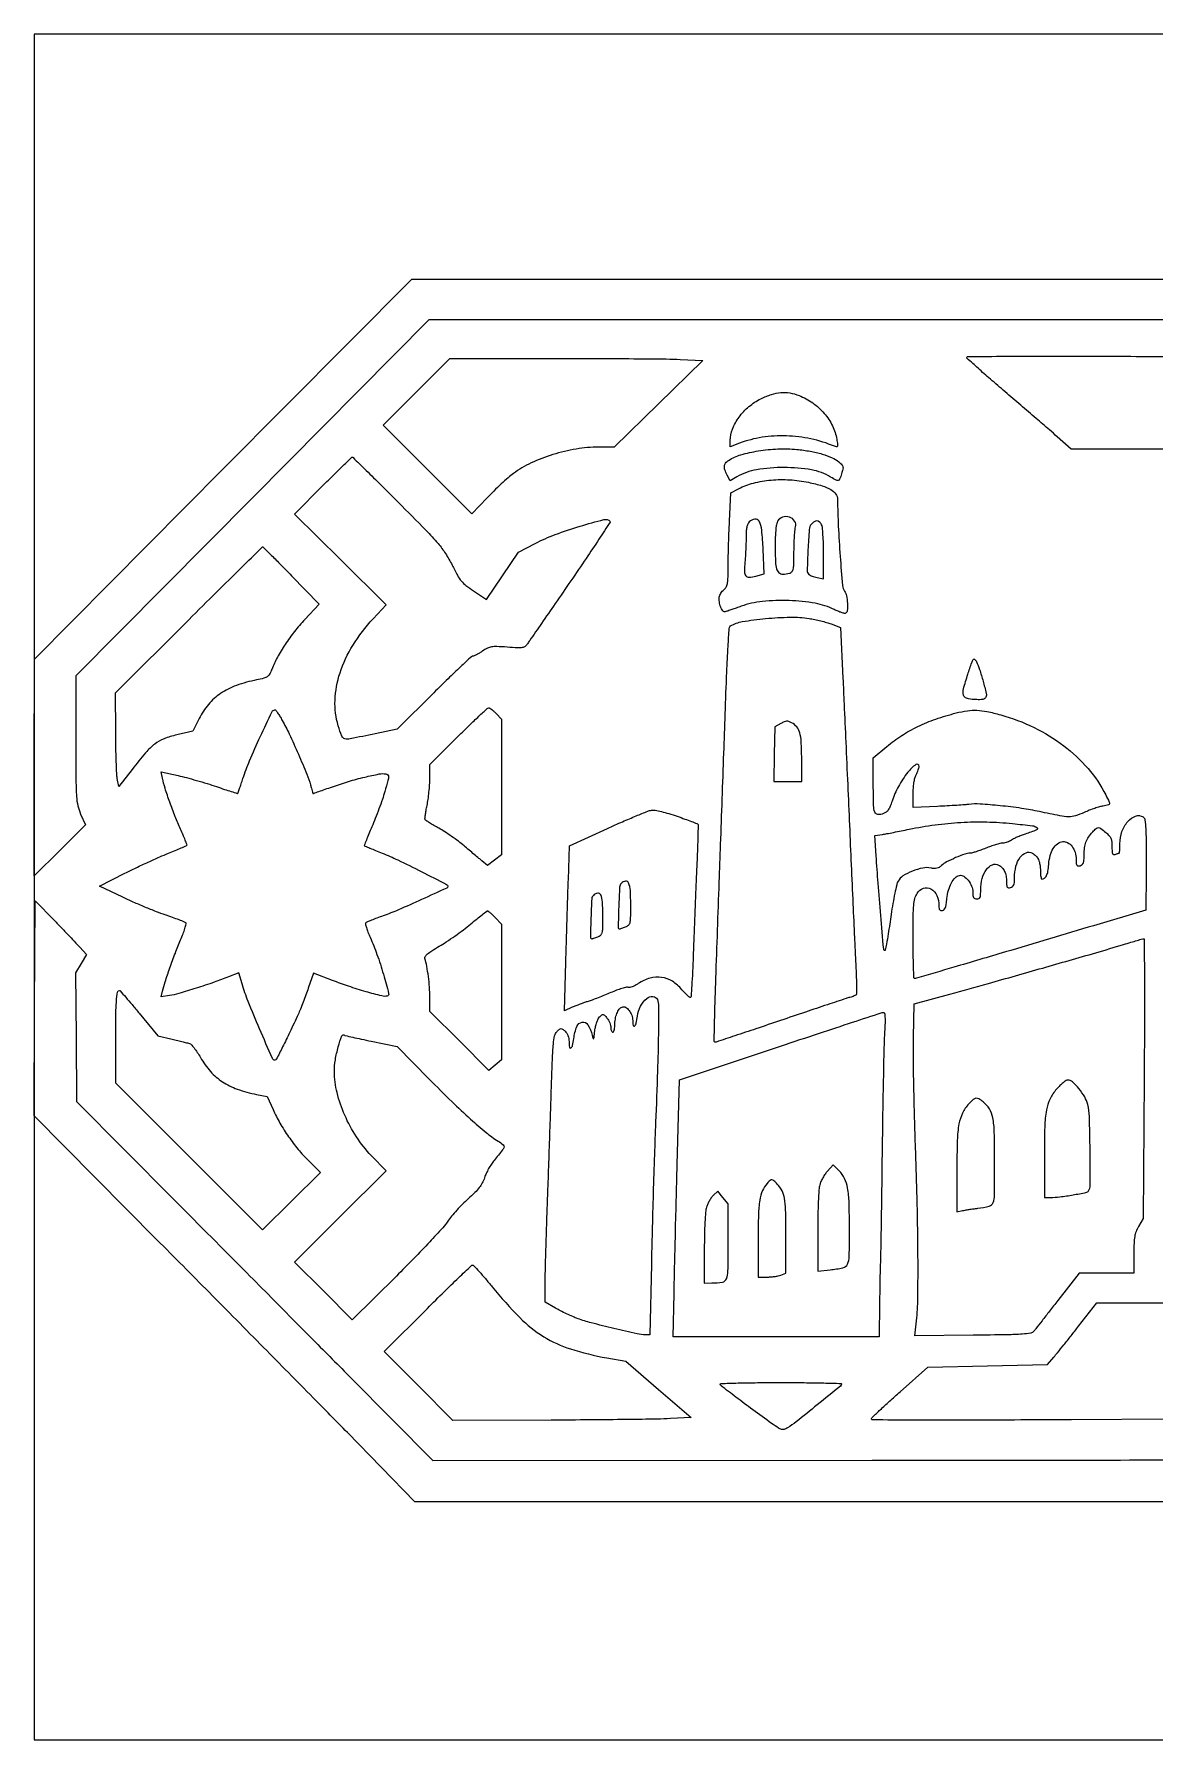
# Model space of a CAD drawing. Header units: millimetres. Extents: x 7 to 202, y 10 to 284.
# Drawn here: x 127.5 to 153.8, y 168 to 208 of the extents above; entities that cross this region are included whole.
import ezdxf

# ---------------------------------------------------------------- set-up
doc = ezdxf.new("R2010")
doc.units = ezdxf.units.MM
doc.layers.add('CUT', color=1, linetype='Continuous')
doc.layers.add('ENGRAVE', color=7, linetype='Continuous')

msp = doc.modelspace()

# ---------------------------------------------------------------- linework, layer by layer
at = {"layer": 'CUT'}
msp.add_lwpolyline([(127.5, 168), (197.5, 168), (197.5, 208), (127.5, 208)], close=True, dxfattribs=at)
at = {"layer": 'ENGRAVE', "extrusion": (0, 0, -1)}
for points in [[(-160.121, 173.58), (-148.279, 173.583), (-136.437, 173.586), (-134.852, 175.205, -0.000843), (-134.048, 176.023, -0.000292), (-132.886, 177.201, -0.00029), (-131.604, 178.497, -0.000338), (-130.383, 179.728), (-127.499, 182.632), (-127.511, 185.153), (-127.523, 187.675), (-127.968, 187.219, 0.001066), (-128.149, 187.032, 0.001111), (-128.327, 186.847, 0.001067), (-128.481, 186.686, 0.004886), (-128.569, 186.591), (-128.726, 186.419), (-128.6, 186.205), (-128.474, 185.991), (-128.483, 184.481), (-128.493, 182.972), (-130.761, 180.691, 0.000109), (-131.769, 179.677, 0.000072), (-132.926, 178.513, 0.000073), (-134.048, 177.382, 0.000142), (-134.943, 176.48), (-136.857, 174.55), (-147.167, 174.556, -0.000166), (-151.122, 174.56, -0.000277), (-154.455, 174.566, -0.000004), (-157.478, 174.573, -0.198289)], [(-157.365, 201.3), (-147.064, 201.3), (-136.763, 201.299), (-132.622, 197.127), (-128.48, 192.954), (-128.48, 191.459, -0.001129), (-128.482, 190.485, -0.014799), (-128.495, 190.124, -0.040434), (-128.526, 189.907, -0.047795), (-128.592, 189.711), (-128.703, 189.458), (-128.102, 188.858), (-127.5, 188.258), (-127.502, 190.801), (-127.505, 193.343), (-131.932, 197.8), (-136.36, 202.257), (-146.781, 202.256, 0.000202), (-150.851, 202.254, 0.000291), (-154.45, 202.249, 0.00015), (-157.503, 202.242, 0.004734)], [(-155.692, 198.267), (-153.765, 198.267), (-151.837, 198.267), (-151.509, 198.559, -0.003256), (-151.327, 198.718, -0.000726), (-151.014, 198.989, -0.000754), (-150.652, 199.3, -0.000728), (-150.284, 199.614, 0.00257), (-149.94, 199.909, 0.004137), (-149.65, 200.165, 0.000901), (-149.399, 200.392, 0.211942), (-149.387, 200.419, 0.411581), (-149.405, 200.438, 0.000209), (-150.314, 200.446, 0.002135), (-151.377, 200.45, 0.001037), (-152.735, 200.447, 0.00055), (-154.726, 200.436, 0.00507)], [(-156.55, 175.54), (-151.842, 175.509, 0.000503), (-149.471, 175.496, 0.002456), (-148.129, 175.497, 0.000562), (-147.175, 175.503, 0.509542), (-147.152, 175.534, 0.121812), (-147.175, 175.57, 0.001831), (-147.356, 175.742, 0.004829), (-147.57, 175.94, 0.003158), (-147.82, 176.165), (-148.47, 176.74), (-149.873, 176.772), (-151.277, 176.804), (-151.429, 176.977, -0.009621), (-151.514, 177.077, -0.001866), (-151.662, 177.26, -0.001983), (-151.834, 177.476, -0.001832), (-152.008, 177.698), (-152.435, 178.247), (-154.035, 178.247)]]:
    msp.add_lwpolyline(points, format="xyb", dxfattribs=at)
for points in [[(-142.663, 200.371), (-143.196, 200.343), (-142.153, 199.328), (-141.109, 198.313), (-140.748, 198.313, -0.041079), (-140.221, 198.27, -0.033742), (-139.673, 198.141, -0.034436), (-139.161, 197.943, -0.050538), (-138.747, 197.696, -0.019135), (-138.623, 197.597, -0.00738), (-138.46, 197.451, -0.007294), (-138.287, 197.286, -0.008934), (-138.13, 197.128), (-137.77, 196.75), (-136.73, 197.788), (-135.69, 198.827), (-136.472, 199.608), (-137.254, 200.39), (-139.692, 200.394, 0.001074), (-140.664, 200.394, 0.001329), (-141.57, 200.389, 0.001089), (-142.331, 200.382, 0.009894)], [(-145.45, 199.525, 0.060366), (-145.771, 199.351, 0.06072), (-146.041, 199.106, 0.062978), (-146.235, 198.812, 0.075339), (-146.336, 198.497, 0.007502), (-146.353, 198.376, 0.117718), (-146.349, 198.334, 0.359179), (-146.328, 198.322, 0.06244), (-146.279, 198.335, -0.046623), (-145.73, 198.508, -0.044976), (-145.152, 198.579, -0.045806), (-144.582, 198.545, -0.052851), (-144.055, 198.406), (-143.833, 198.322), (-143.834, 198.469, 0.094917), (-143.888, 198.74, 0.061865), (-144.043, 199.018, 0.058393), (-144.275, 199.266, 0.062459), (-144.552, 199.448, 0.033686), (-144.803, 199.551, 0.058821), (-145.022, 199.596, 0.06465), (-145.231, 199.587, 0.050918)], [(-136.048, 197.018, 0.002058), (-136.694, 196.365, 0.016568), (-136.979, 196.053, 0.033677), (-137.154, 195.819, 0.028265), (-137.308, 195.549, -0.011119), (-137.434, 195.309, -0.047141), (-137.526, 195.175, -0.054891), (-137.634, 195.07, -0.018681), (-137.812, 194.943), (-138.115, 194.743), (-138.489, 195.298), (-138.863, 195.852), (-139.26, 196.057, 0.029488), (-139.73, 196.265, 0.017661), (-140.31, 196.46, 0.009421), (-140.872, 196.615, 0.264881), (-141.013, 196.576, 0.355123), (-141.015, 196.553, 0.000488), (-140.754, 196.155, 0.003452), (-140.455, 195.707, 0.002083), (-140.095, 195.18, -0.000015), (-139.728, 194.647, -0.000023), (-139.406, 194.181, -0.00001), (-139.131, 193.782, -0.000479), (-139.077, 193.703, 0.077647), (-139.02, 193.643, 0.124475), (-138.956, 193.615, 0.053478), (-138.852, 193.609, 0.005328), (-138.601, 193.624, -0.007421), (-138.355, 193.638, -0.049436), (-138.233, 193.631, -0.077443), (-138.138, 193.601, -0.032726), (-138.023, 193.533, 0.012458), (-137.952, 193.487, 0.015639), (-137.884, 193.448, 0.013833), (-137.825, 193.42, 0.107543), (-137.796, 193.413, -0.189314), (-137.761, 193.4, -0.001116), (-137.506, 193.161, -0.004434), (-137.215, 192.885, -0.002782), (-136.88, 192.556), (-136.017, 191.698), (-135.503, 191.592, 0.002302), (-134.918, 191.474, 0.102637), (-134.795, 191.475, 0.249981), (-134.722, 191.537, 0.020493), (-134.637, 191.781, 0.084976), (-134.561, 192.379, 0.067889), (-134.678, 193.019, 0.060924), (-134.98, 193.667, 0.047079), (-135.454, 194.287), (-135.763, 194.62), (-134.686, 195.682), (-133.609, 196.745), (-134.276, 197.412, 0.001708), (-134.533, 197.668, 0.002771), (-134.754, 197.884, 0.000437), (-134.95, 198.073, 0.194038), (-134.966, 198.08, 0.196319), (-134.983, 198.073, 0.000177), (-135.294, 197.768, 0.001765), (-135.641, 197.425, 0.001077)], [(-145.401, 198.26, 0.022137), (-145.711, 198.219, 0.0273), (-145.994, 198.152, 0.030143), (-146.228, 198.067, 0.075831), (-146.381, 197.971, 0.025854), (-146.453, 197.903, 0.130239), (-146.48, 197.854, 0.119661), (-146.48, 197.797, 0.020352), (-146.449, 197.692, 0.015097), (-146.403, 197.563, 0.226278), (-146.369, 197.532, 0.204375), (-146.321, 197.537, 0.012175), (-146.192, 197.612, -0.096609), (-145.742, 197.782, -0.041604), (-145.099, 197.837, -0.041613), (-144.453, 197.784, -0.092438), (-143.991, 197.616), (-143.834, 197.523), (-143.764, 197.659, 0.033709), (-143.709, 197.784, 0.111118), (-143.699, 197.873, 0.148463), (-143.728, 197.942, 0.078753), (-143.798, 198.005, 0.070884), (-144.086, 198.135, 0.031352), (-144.494, 198.226, 0.029832), (-144.952, 198.272, 0.032101)], [(-145.673, 197.49, 0.019738), (-145.993, 197.408, 0.060921), (-146.197, 197.319, 0.102001), (-146.312, 197.214, 0.157567), (-146.354, 197.087, -0.010405), (-146.371, 196.463, -0.007102), (-146.414, 195.754, -0.002749), (-146.47, 195.068, -0.131862), (-146.517, 194.939, 0.10555), (-146.563, 194.829, 0.034494), (-146.585, 194.654, 0.030187), (-146.583, 194.484, 0.241793), (-146.544, 194.419, 0.200257), (-146.516, 194.415, 0.019286), (-146.448, 194.434, 0.022155), (-146.365, 194.465, 0.015683), (-146.276, 194.506, -0.074436), (-145.831, 194.652, -0.033485), (-145.218, 194.715, -0.033442), (-144.59, 194.694, -0.061094), (-144.09, 194.582, 0.000732), (-143.977, 194.541, 0.00085), (-143.87, 194.504, 0.000755), (-143.779, 194.472, 0.005079), (-143.733, 194.457, 0.140358), (-143.695, 194.455, 0.144723), (-143.662, 194.475, 0.083872), (-143.632, 194.52, 0.024602), (-143.602, 194.597, 0.053555), (-143.576, 194.718, 0.094563), (-143.585, 194.82, 0.095749), (-143.63, 194.91, 0.056026), (-143.714, 194.998, -0.134717), (-143.75, 195.049, -0.048526), (-143.771, 195.135, -0.02932), (-143.783, 195.269, -0.007708), (-143.787, 195.484, 0.004947), (-143.789, 195.694, 0.001973), (-143.796, 195.981, 0.001952), (-143.806, 196.291, 0.002457), (-143.818, 196.578), (-143.848, 197.246), (-144.032, 197.34, 0.055941), (-144.381, 197.471, 0.039239), (-144.794, 197.542, 0.037455), (-145.237, 197.549, 0.038211)], [(-144.28, 196.56, -0.100852), (-144.247, 196.51, -0.046499), (-144.224, 196.434, -0.03432), (-144.211, 196.331, -0.015067), (-144.207, 196.194, 0.007012), (-144.205, 196.061, 0.004307), (-144.199, 195.906, 0.004317), (-144.191, 195.752, 0.007689), (-144.181, 195.625, -0.018441), (-144.168, 195.393, -0.167218), (-144.199, 195.297, -0.254968), (-144.274, 195.263, -0.044425), (-144.433, 195.289), (-144.633, 195.34), (-144.607, 195.923, -0.014225), (-144.574, 196.365, -0.093135), (-144.511, 196.578, -0.324484), (-144.412, 196.628, -0.158052)], [(-144.948, 196.577, -0.093085), (-144.914, 196.468, -0.016692), (-144.895, 196.255, -0.0153), (-144.889, 195.975, -0.007863), (-144.897, 195.623, -0.049636), (-144.92, 195.461, -0.163436), (-144.977, 195.37, -0.176953), (-145.073, 195.337, -0.060157), (-145.223, 195.357, -0.136042), (-145.281, 195.391, -0.141167), (-145.312, 195.449, -0.046822), (-145.326, 195.563, -0.004055), (-145.331, 195.857, 0.006178), (-145.336, 196.047, 0.007364), (-145.344, 196.225, 0.006465), (-145.356, 196.375, 0.046745), (-145.369, 196.447, -0.223065), (-145.347, 196.582, -0.168898), (-145.224, 196.673, -0.153978), (-145.062, 196.672, -0.194555)], [(-145.741, 196.51, -0.155169), (-145.689, 196.383, -0.007057), (-145.66, 195.909, -0.005803), (-145.642, 195.427, -0.214222), (-145.683, 195.327, -0.083226), (-145.708, 195.311, -0.018069), (-145.756, 195.291, -0.018364), (-145.814, 195.273, -0.016667), (-145.875, 195.258), (-146.027, 195.226), (-146.027, 195.816, -0.007574), (-146.023, 196.049, -0.010148), (-146.012, 196.259, -0.007595), (-145.997, 196.434, -0.097844), (-145.978, 196.496, -0.090706), (-145.929, 196.559, -0.167014), (-145.869, 196.583, -0.156966), (-145.805, 196.566, -0.077884)], [(-133.538, 195.3), (-134.186, 194.631), (-133.851, 194.272, -0.021042), (-133.61, 193.991, -0.020415), (-133.392, 193.689, -0.021296), (-133.209, 193.386, -0.031304), (-133.077, 193.104, 0.029178), (-133.023, 192.988, 0.118498), (-132.972, 192.93, 0.09042), (-132.893, 192.895, 0.013074), (-132.72, 192.856, -0.037702), (-132.246, 192.725, -0.062038), (-131.876, 192.537, -0.069081), (-131.591, 192.282, -0.06123), (-131.372, 191.948), (-131.227, 191.654), (-130.846, 191.567, -0.0367), (-130.548, 191.475, -0.071414), (-130.332, 191.353, -0.051323), (-130.117, 191.15, -0.011569), (-129.798, 190.759), (-129.485, 190.358), (-129.452, 190.544, 0.032472), (-129.439, 190.662, 0.003302), (-129.428, 190.943, 0.004119), (-129.419, 191.278, 0.003273), (-129.416, 191.64), (-129.413, 192.55), (-131.129, 194.265, 0.000787), (-131.788, 194.922, 0.001303), (-132.347, 195.475, 0.00008), (-132.851, 195.97, 0.260633), (-132.867, 195.974, 0.136691), (-132.883, 195.965, 0.000318), (-133.074, 195.774, 0.002044), (-133.288, 195.556, 0.001266)], [(-145.689, 194.296, 0.01325), (-145.817, 194.273, 0.009202), (-145.96, 194.24, 0.009288), (-146.097, 194.204, 0.018856), (-146.202, 194.169), (-146.423, 194.087), (-146.479, 192.899, 0.000346), (-146.507, 192.29, 0.000114), (-146.547, 191.394, 0.000113), (-146.591, 190.4, 0.000128), (-146.633, 189.447, -0.000178), (-146.674, 188.519, -0.000185), (-146.715, 187.602, -0.000178), (-146.751, 186.809, -0.000805), (-146.773, 186.346, 0.002417), (-146.788, 186.023, 0.003811), (-146.796, 185.745, 0.001022), (-146.802, 185.504, 0.144413), (-146.794, 185.476, 0.131265), (-146.779, 185.462, 0.022185), (-146.742, 185.444, 0.02293), (-146.696, 185.427, 0.018614), (-146.645, 185.412, -0.019778), (-146.552, 185.385, -0.00045), (-146.114, 185.24, -0.001008), (-145.601, 185.068, -0.000682), (-145.017, 184.87, 0.000659), (-144.439, 184.675, 0.001065), (-143.947, 184.51, 0.000142), (-143.509, 184.364, 0.080288), (-143.482, 184.36, 0.420557), (-143.458, 184.385, 0.000994), (-143.471, 184.948, 0.002329), (-143.499, 185.858, 0.000214), (-143.578, 188.117, -0.000102), (-143.61, 188.995, -0.000057), (-143.647, 190.063, -0.000057), (-143.685, 191.142, -0.000094), (-143.717, 192.057, 0.001362), (-143.754, 193.044, 0.005528), (-143.784, 193.644, 0.002777), (-143.813, 194.068, 0.239348), (-143.845, 194.121, 0.098996), (-144.117, 194.223, 0.017083), (-144.666, 194.295, 0.019646), (-145.244, 194.327, 0.042343)], [(-149.611, 193.285, 0.037633), (-149.686, 193.102, 0.01255), (-149.769, 192.824, 0.007222), (-149.842, 192.541, 0.151718), (-149.836, 192.455, 0.149777), (-149.809, 192.421, 0.099207), (-149.762, 192.4, 0.054207), (-149.686, 192.392, 0.013754), (-149.562, 192.396, 0.057567), (-149.38, 192.428, 0.264201), (-149.308, 192.502, 0.129683), (-149.309, 192.645, 0.011837), (-149.411, 192.988, 0.002852), (-149.502, 193.263, 0.067075), (-149.538, 193.336, 0.462142), (-149.57, 193.339, 0.088271)], [(-133.322, 191.908, 0.019016), (-133.486, 191.591, 0.006329), (-133.701, 191.115, 0.005498), (-133.901, 190.643, 0.033455), (-133.985, 190.392, -0.004363), (-134.006, 190.316, -0.007135), (-134.025, 190.252, -0.002098), (-134.042, 190.197, -0.326335), (-134.047, 190.193, -0.083568), (-134.054, 190.195, -0.000136), (-134.184, 190.24, -0.001062), (-134.329, 190.291, -0.000656), (-134.5, 190.351, 0.013396), (-134.875, 190.474, 0.013213), (-135.258, 190.577, 0.010863), (-135.595, 190.65, 0.089633), (-135.751, 190.652, 0.144895), (-135.799, 190.629, 0.224525), (-135.817, 190.587, 0.053952), (-135.803, 190.5, 0.003131), (-135.729, 190.24, 0.011465), (-135.672, 190.057, 0.006058), (-135.592, 189.833, 0.006024), (-135.506, 189.605, 0.009261), (-135.425, 189.41, -0.004077), (-135.353, 189.243, -0.006721), (-135.296, 189.1, -0.001828), (-135.248, 188.977, -0.355094), (-135.252, 188.965, -0.044897), (-135.267, 188.958, -0.000377), (-135.381, 188.911, -0.001337), (-135.513, 188.857, -0.000861), (-135.667, 188.796, 0.017415), (-136.035, 188.635, 0.005221), (-136.585, 188.363, 0.00095), (-137.179, 188.061, 0.281625), (-137.207, 188.016, 0.292602), (-137.181, 187.975, 0.000904), (-136.592, 187.705, 0.005129), (-136.05, 187.464, 0.017399), (-135.69, 187.323, -0.003996), (-135.544, 187.27, -0.005674), (-135.416, 187.221, -0.003329), (-135.308, 187.178, -0.079354), (-135.281, 187.161, -0.282902), (-135.273, 187.136, -0.01452), (-135.296, 187.049, -0.019545), (-135.334, 186.942, -0.012564), (-135.385, 186.822, 0.021464), (-135.546, 186.42, 0.014898), (-135.696, 185.953, 0.006326), (-135.819, 185.504, 0.422715), (-135.782, 185.442, 0.120415), (-135.661, 185.444, 0.006444), (-135.288, 185.545, 0.01075), (-134.881, 185.672, 0.012476), (-134.5, 185.809), (-134.057, 185.982), (-133.934, 185.626, 0.005916), (-133.879, 185.471, 0.004262), (-133.814, 185.299, 0.004305), (-133.749, 185.137, 0.009298), (-133.695, 185.013, 0.003992), (-133.501, 184.594, 0.006906), (-133.332, 184.249, 0.002167), (-133.183, 183.96, 0.280078), (-133.15, 183.94, 0.298088), (-133.092, 183.978, 0.001411), (-132.79, 184.674, 0.006311), (-132.522, 185.318, 0.024552), (-132.382, 185.726), (-132.305, 185.991), (-132.061, 185.893, 0.012442), (-131.725, 185.767, 0.006481), (-131.301, 185.625, 0.005557), (-130.896, 185.501, 0.031902), (-130.677, 185.452), (-130.482, 185.421), (-130.513, 185.555, 0.021442), (-130.574, 185.775, 0.006503), (-130.685, 186.102, 0.006699), (-130.814, 186.452, 0.009479), (-130.938, 186.759, -0.010776), (-130.996, 186.903, -0.016842), (-131.039, 187.03, -0.011153), (-131.068, 187.134, -0.281844), (-131.06, 187.161, -0.086865), (-131.031, 187.179, -0.002843), (-130.903, 187.228, -0.005364), (-130.751, 187.284, -0.003696), (-130.578, 187.344, 0.011561), (-130.368, 187.421, 0.00551), (-130.101, 187.529, 0.005458), (-129.825, 187.647, 0.007727), (-129.583, 187.759), (-129.034, 188.023), (-129.632, 188.324, 0.005086), (-129.892, 188.451, 0.003906), (-130.178, 188.585, 0.00395), (-130.448, 188.706, 0.009365), (-130.651, 188.79, -0.003464), (-130.813, 188.856, -0.005387), (-130.952, 188.915, -0.001843), (-131.07, 188.967, -0.158593), (-131.085, 188.98, -0.225694), (-131.086, 188.998, -0.003306), (-131.046, 189.1, -0.00829), (-130.996, 189.219, -0.005286), (-130.935, 189.356, 0.01375), (-130.809, 189.649, 0.009342), (-130.682, 189.989, 0.009284), (-130.573, 190.314, 0.024537), (-130.512, 190.551), (-130.481, 190.699), (-130.883, 190.611, 0.010993), (-131.072, 190.565, 0.005362), (-131.311, 190.499, 0.005316), (-131.559, 190.425, 0.007662), (-131.776, 190.354, -0.003584), (-131.965, 190.29, -0.00584), (-132.126, 190.239, -0.001465), (-132.267, 190.196, -0.297167), (-132.28, 190.2, -0.090829), (-132.288, 190.214, -0.001179), (-132.321, 190.308, -0.003368), (-132.359, 190.417, -0.002198), (-132.4, 190.543, 0.02174), (-132.557, 190.961, 0.008418), (-132.808, 191.525, 0.002264), (-133.084, 192.112, 0.289215), (-133.15, 192.153, 0.23346), (-133.169, 192.144, 0.009835), (-133.215, 192.081, 0.015186), (-133.267, 192.002, 0.010026)], [(-138.341, 192.069), (-138.467, 191.938), (-138.467, 190.345), (-138.467, 188.751), (-138.305, 188.628), (-138.143, 188.504), (-138.008, 188.614, 0.002568), (-137.938, 188.672, 0.000736), (-137.829, 188.762, 0.000741), (-137.707, 188.865, 0.000788), (-137.588, 188.966, -0.014292), (-137.456, 189.071, -0.008918), (-137.297, 189.186, -0.008947), (-137.135, 189.295, -0.016037), (-136.998, 189.378, 0.004845), (-136.88, 189.445, 0.007075), (-136.778, 189.507, 0.00381), (-136.693, 189.561, 0.115095), (-136.675, 189.579, 0.163439), (-136.67, 189.602, 0.006527), (-136.681, 189.69, 0.010899), (-136.698, 189.795, 0.007435), (-136.721, 189.913, -0.01679), (-136.745, 190.053, -0.009519), (-136.766, 190.224, -0.009495), (-136.781, 190.397, -0.015421), (-136.786, 190.544), (-136.787, 190.871), (-137.452, 191.536, 0.003443), (-137.711, 191.79, 0.005431), (-137.937, 192.005, 0.00166), (-138.134, 192.187, 0.187752), (-138.167, 192.2, 0.140176), (-138.193, 192.192, 0.021679), (-138.238, 192.162, 0.022743), (-138.29, 192.119, 0.018022)], [(-150.182, 192.037, 0.046175), (-150.964, 191.742, 0.049632), (-151.66, 191.314, 0.051793), (-152.231, 190.777, 0.060345), (-152.647, 190.159, 0.005206), (-152.73, 189.993, 0.173479), (-152.735, 189.949, 0.286512), (-152.708, 189.923, 0.014406), (-152.584, 189.899, -0.031705), (-152.503, 189.881, -0.010784), (-152.388, 189.844, -0.010673), (-152.262, 189.798, -0.01209), (-152.143, 189.748, 0.030396), (-151.935, 189.669, 0.079987), (-151.777, 189.647, 0.044025), (-151.573, 189.669, 0.004454), (-151.094, 189.768, -0.017192), (-150.672, 189.844, -0.010497), (-150.169, 189.906, -0.009347), (-149.699, 189.945, -0.047031), (-149.435, 189.938, 0.012818), (-149.339, 189.928, 0.002097), (-149.151, 189.915, 0.002308), (-148.929, 189.902, 0.002033), (-148.698, 189.891), (-148.127, 189.864), (-148.127, 190.18, 0.017407), (-148.132, 190.318, 0.020952), (-148.146, 190.446, 0.022806), (-148.168, 190.555, 0.058866), (-148.197, 190.63, -0.017749), (-148.224, 190.686, -0.017936), (-148.246, 190.744, -0.018053), (-148.262, 190.795, -0.066548), (-148.267, 190.829, -0.60962), (-148.189, 190.869, -0.072781), (-148.005, 190.693, -0.038161), (-147.781, 190.355, -0.049435), (-147.633, 190.015, 0.019935), (-147.589, 189.894, 0.050749), (-147.545, 189.811, 0.070058), (-147.495, 189.756, 0.083738), (-147.435, 189.721, 0.102633), (-147.301, 189.7, 0.301609), (-147.229, 189.752, 0.082945), (-147.199, 189.912, 0.005567), (-147.193, 190.378), (-147.193, 191.031), (-147.508, 191.293, 0.030236), (-147.859, 191.55, 0.030399), (-148.237, 191.762, 0.02873), (-148.658, 191.937, 0.021837), (-149.137, 192.081, 0.02632), (-149.4, 192.133, 0.046211), (-149.621, 192.144, 0.040682), (-149.86, 192.115, 0.015947)], [(-144.87, 191.112), (-144.857, 190.473), (-145.185, 190.473), (-145.513, 190.473), (-145.512, 191.022, -0.011803), (-145.501, 191.404, -0.056854), (-145.466, 191.618, -0.102585), (-145.395, 191.754, -0.097506), (-145.275, 191.853, -0.04247), (-145.21, 191.882, -0.102398), (-145.158, 191.888, -0.08639), (-145.103, 191.874, -0.024452), (-145.023, 191.833), (-144.883, 191.752)], [(-142.591, 189.658, 0.002459), (-142.77, 189.594, 0.003781), (-142.923, 189.537, 0.001303), (-143.055, 189.487, 0.104963), (-143.074, 189.475, 0.205049), (-143.082, 189.455, 0.000508), (-143.074, 189.14, 0.003055), (-143.063, 188.784, 0.001883), (-143.045, 188.365, -0.000789), (-143.024, 187.881, -0.000523), (-143.001, 187.325, -0.000526), (-142.98, 186.785, -0.001022), (-142.965, 186.354, 0.003171), (-142.95, 185.998, 0.005109), (-142.933, 185.696, 0.001255), (-142.915, 185.433, 0.240787), (-142.901, 185.411, 0.315616), (-142.881, 185.412, 0.01669), (-142.83, 185.456, 0.021283), (-142.768, 185.516, 0.013342), (-142.702, 185.592, -0.078042), (-142.477, 185.789, -0.106557), (-142.224, 185.881, -0.105267), (-141.954, 185.862, -0.074673), (-141.677, 185.735, 0.024575), (-141.606, 185.693, 0.030328), (-141.536, 185.662, 0.031394), (-141.476, 185.643, 0.151287), (-141.441, 185.646, -0.152908), (-141.4, 185.648, -0.012723), (-141.295, 185.62, -0.016047), (-141.169, 185.578, -0.011683), (-141.033, 185.523, 0.004463), (-140.887, 185.463, 0.003932), (-140.734, 185.402, 0.003952), (-140.595, 185.35, 0.011907), (-140.499, 185.317, -0.008155), (-140.414, 185.289, -0.004813), (-140.312, 185.252, -0.004814), (-140.212, 185.213, -0.00822), (-140.129, 185.179), (-139.948, 185.1), (-139.978, 186.235, 0.000547), (-139.991, 186.728, 0.000409), (-140.007, 187.271, 0.000413), (-140.023, 187.783, 0.000944), (-140.036, 188.169), (-140.064, 188.969), (-140.957, 189.375, 0.003825), (-141.309, 189.532, 0.005242), (-141.629, 189.667, 0.003468), (-141.898, 189.776, 0.060215), (-141.99, 189.8, 0.076213), (-142.074, 189.799, 0.016117), (-142.219, 189.769, 0.015495), (-142.395, 189.722, 0.010596)], [(-153.523, 189.644, 0.222125), (-153.566, 189.576, 0.0184), (-153.585, 189.361, 0.012665), (-153.595, 189.003, 0.002013), (-153.593, 188.3), (-153.587, 187.458), (-152.362, 187.093, 0.000124), (-150.292, 186.476, 0.000563), (-149.085, 186.119, 0.000094), (-148.208, 185.86, 0.071308), (-148.162, 185.853, 0.402068), (-148.147, 185.867, 0.001411), (-148.137, 186.124, 0.005931), (-148.129, 186.422, 0.003559), (-148.127, 186.775, 0.002426), (-148.13, 187.321, 0.019055), (-148.142, 187.574, 0.042539), (-148.168, 187.728, 0.072972), (-148.219, 187.848, 0.169625), (-148.369, 187.971, 0.220748), (-148.542, 187.956, 0.162783), (-148.683, 187.799, 0.102212), (-148.733, 187.556, -0.034158), (-148.737, 187.497, -0.129717), (-148.751, 187.464, -0.189685), (-148.776, 187.448, -0.089372), (-148.815, 187.449, -0.157554), (-148.856, 187.471, -0.09991), (-148.884, 187.517, -0.05394), (-148.905, 187.597, -0.013669), (-148.92, 187.729, 0.045414), (-148.956, 187.924, 0.057023), (-149.024, 188.094, 0.06762), (-149.115, 188.217, 0.153199), (-149.216, 188.272, 0.19556), (-149.315, 188.252, 0.078719), (-149.42, 188.158, 0.071625), (-149.499, 188.023, 0.098393), (-149.527, 187.885, -0.021949), (-149.53, 187.799, -0.10686), (-149.545, 187.752, -0.177994), (-149.573, 187.728, -0.088378), (-149.62, 187.72, -0.104129), (-149.668, 187.73, -0.188578), (-149.697, 187.758, -0.089369), (-149.71, 187.816, -0.013423), (-149.713, 187.935, 0.063713), (-149.747, 188.199, 0.093169), (-149.847, 188.411, 0.137437), (-149.986, 188.521, 0.226182), (-150.132, 188.514, 0.079565), (-150.214, 188.452, 0.078403), (-150.273, 188.366, 0.068705), (-150.308, 188.257, 0.043639), (-150.32, 188.124, -0.01717), (-150.323, 188.035, -0.132581), (-150.337, 187.995, -0.243953), (-150.364, 187.981, -0.06849), (-150.413, 187.986, -0.099925), (-150.46, 188.009, -0.133751), (-150.488, 188.047, -0.078413), (-150.503, 188.109, -0.017948), (-150.507, 188.217, 0.061454), (-150.54, 188.486, 0.095922), (-150.638, 188.696, 0.144067), (-150.777, 188.803, 0.218857), (-150.926, 188.794, 0.081799), (-151.01, 188.729, 0.082777), (-151.068, 188.641, 0.068789), (-151.102, 188.525, 0.03698), (-151.113, 188.376, -0.01736), (-151.116, 188.304, -0.028422), (-151.124, 188.243, -0.027991), (-151.135, 188.197, -0.335886), (-151.148, 188.187, -0.156773), (-151.212, 188.209, -0.121947), (-151.258, 188.266, -0.069657), (-151.29, 188.367, -0.020973), (-151.309, 188.527, 0.043868), (-151.345, 188.739, 0.073119), (-151.416, 188.905, 0.093483), (-151.516, 189.015, 0.133256), (-151.638, 189.064, 0.157933), (-151.753, 189.042, 0.103129), (-151.856, 188.952, 0.087378), (-151.928, 188.813, 0.076241), (-151.953, 188.651, -0.01474), (-151.956, 188.553, -0.123854), (-151.97, 188.51, -0.250397), (-151.997, 188.494, -0.073458), (-152.047, 188.5, -0.105895), (-152.094, 188.524, -0.136489), (-152.122, 188.563, -0.073265), (-152.136, 188.631, -0.014468), (-152.14, 188.755, 0.030983), (-152.15, 188.922, 0.058052), (-152.182, 189.054, 0.060112), (-152.243, 189.171, 0.035705), (-152.341, 189.295, 0.030513), (-152.421, 189.374, 0.192614), (-152.475, 189.392, 0.14736), (-152.534, 189.371, 0.015791), (-152.65, 189.279, 0.033381), (-152.725, 189.206, 0.082502), (-152.767, 189.142, 0.076502), (-152.787, 189.064, 0.025791), (-152.793, 188.948, -0.011758), (-152.796, 188.835, -0.084524), (-152.808, 188.783, -0.241843), (-152.831, 188.763, -0.15209), (-152.867, 188.765, 0.008099), (-152.897, 188.776, 0.009838), (-152.925, 188.785, 0.008575), (-152.949, 188.792, 0.065182), (-152.96, 188.793, -0.38011), (-152.968, 188.8, -0.007306), (-152.974, 188.858, -0.013696), (-152.979, 188.93, -0.008258), (-152.98, 189.015, 0.084144), (-153.028, 189.298, 0.094152), (-153.167, 189.538, 0.127362), (-153.349, 189.664, 0.235024)], [(-150.46, 189.488, 0.004507), (-150.929, 189.436, 0.144056), (-151.034, 189.391, 0.569598), (-151.025, 189.337, 0.016614), (-150.759, 189.241, -0.012944), (-150.661, 189.206, -0.012637), (-150.564, 189.167, -0.012627), (-150.482, 189.128, -0.045425), (-150.432, 189.097, 0.049923), (-150.39, 189.071, 0.030315), (-150.335, 189.049, 0.030175), (-150.278, 189.033, 0.046106), (-150.227, 189.027, -0.053996), (-150.164, 189.019, -0.012751), (-150.062, 188.991, -0.012981), (-149.946, 188.953, -0.012461), (-149.83, 188.909, 0.00913), (-149.717, 188.865, 0.010895), (-149.609, 188.828, 0.009744), (-149.517, 188.8, 0.067346), (-149.47, 188.794, -0.083599), (-149.342, 188.772, -0.016881), (-149.125, 188.688, -0.017661), (-148.913, 188.588, -0.069147), (-148.795, 188.505, 0.044788), (-148.739, 188.461, 0.081863), (-148.685, 188.438, 0.078), (-148.624, 188.432, 0.037444), (-148.547, 188.443, -0.104576), (-148.356, 188.445, -0.044941), (-148.111, 188.371, -0.044673), (-147.888, 188.258, -0.13449), (-147.774, 188.134, -0.06059), (-147.742, 188.049, -0.007222), (-147.698, 187.852, -0.008532), (-147.652, 187.615, -0.00691), (-147.611, 187.359, 0.001488), (-147.543, 186.898, 0.009092), (-147.502, 186.661, 0.010699), (-147.473, 186.519, 0.588118), (-147.451, 186.513, 0.176546), (-147.436, 186.546, 0.000189), (-147.368, 187.335, 0.002055), (-147.306, 188.089, 0.003317), (-147.261, 188.732), (-147.23, 189.207), (-147.41, 189.235, -0.008003), (-147.508, 189.251, -0.001954), (-147.667, 189.281, -0.002002), (-147.85, 189.317, -0.001995), (-148.033, 189.355, 0.018637), (-148.641, 189.458, 0.019265), (-149.248, 189.515, 0.019378), (-149.855, 189.525, 0.019383)], [(-141.276, 188.084, -0.186233), (-141.239, 188, -0.00384), (-141.219, 187.532, -0.002722), (-141.206, 187.055, -0.420865), (-141.24, 187.02, -0.073755), (-141.253, 187.022, -0.004956), (-141.29, 187.033, -0.007041), (-141.333, 187.048, -0.005212), (-141.38, 187.066, -0.089394), (-141.449, 187.107, -0.153549), (-141.484, 187.164, -0.056086), (-141.498, 187.268, -0.004326), (-141.5, 187.552, -0.012323), (-141.491, 187.921, -0.087479), (-141.451, 188.095, -0.342975), (-141.379, 188.136, -0.160422)], [(-140.623, 187.804, -0.185488), (-140.586, 187.721, -0.004175), (-140.566, 187.276, -0.002965), (-140.553, 186.821, -0.421031), (-140.587, 186.787, -0.073755), (-140.6, 186.789, -0.004956), (-140.636, 186.8, -0.007041), (-140.68, 186.815, -0.005212), (-140.727, 186.832, -0.086062), (-140.796, 186.873, -0.153948), (-140.83, 186.928, -0.058579), (-140.844, 187.029, -0.004758), (-140.847, 187.295, -0.013223), (-140.837, 187.648, -0.090673), (-140.797, 187.817, -0.341849), (-140.725, 187.856, -0.157284)], [(-138.318, 187.286), (-138.467, 187.132), (-138.467, 185.54), (-138.467, 183.948), (-138.319, 183.824), (-138.171, 183.7), (-137.479, 184.391), (-136.787, 185.082), (-136.787, 185.415, -0.018405), (-136.778, 185.648, -0.013947), (-136.752, 185.902, -0.014185), (-136.714, 186.142, -0.02961), (-136.668, 186.325, 0.242273), (-136.676, 186.371, 0.056174), (-136.732, 186.431, 0.033822), (-136.836, 186.506, 0.009531), (-137.007, 186.611, -0.014665), (-137.173, 186.713, -0.007727), (-137.373, 186.85, -0.007681), (-137.573, 186.997, -0.011736), (-137.742, 187.131, 0.003391), (-137.886, 187.249, 0.005297), (-138.012, 187.349, 0.001738), (-138.122, 187.434, 0.164527), (-138.141, 187.44, 0.172894), (-138.158, 187.434, 0.008005), (-138.204, 187.395, 0.012486), (-138.258, 187.345, 0.008563)], [(-153.549, 183.508), (-153.529, 180.23), (-153.418, 180.039, -0.036934), (-153.359, 179.918, -0.052036), (-153.326, 179.803, -0.034772), (-153.311, 179.652, -0.008056), (-153.307, 179.398), (-153.307, 178.947), (-152.665, 178.944), (-152.023, 178.942), (-151.523, 178.303, -0.000255), (-151.327, 178.052, -0.000356), (-151.152, 177.828, -0.000211), (-151.005, 177.638, -0.004763), (-150.963, 177.583, 0.194095), (-150.886, 177.537, 0.024237), (-150.689, 177.514, 0.012473), (-150.338, 177.5, 0.001391), (-149.535, 177.49), (-148.167, 177.477), (-148.205, 177.827, -0.023976), (-148.238, 178.363, -0.004455), (-148.241, 179.35, -0.004464), (-148.223, 180.569, -0.003031), (-148.182, 181.957, 0.002207), (-148.159, 182.675, 0.002092), (-148.142, 183.407, 0.002076), (-148.133, 184.055, 0.007354), (-148.135, 184.471), (-148.15, 185.259), (-148.99, 185.488, -0.002182), (-149.893, 185.738, -0.000799), (-151.167, 186.1, -0.000696), (-152.411, 186.458, -0.004016), (-153.067, 186.653, 0.001946), (-153.237, 186.704, 0.002937), (-153.386, 186.747, 0.001154), (-153.514, 186.783, 0.068354), (-153.537, 186.787, 0.413036), (-153.551, 186.773, 0.000097), (-153.554, 185.824, 0.001554), (-153.555, 184.765, 0.000932)], [(-129.966, 185.04), (-130.403, 184.508), (-130.736, 184.43, 0.00068), (-130.87, 184.398, 0.000829), (-130.994, 184.368, 0.000694), (-131.099, 184.343, 0.005844), (-131.146, 184.331, 0.145735), (-131.186, 184.307, 0.016687), (-131.253, 184.226, 0.019012), (-131.328, 184.122, 0.014412), (-131.403, 184.002, -0.048702), (-131.642, 183.672, -0.066331), (-131.919, 183.432, -0.061256), (-132.267, 183.26, -0.034702), (-132.72, 183.135), (-132.971, 183.085), (-133.107, 182.782, -0.02464), (-133.269, 182.462, -0.021497), (-133.47, 182.145, -0.021559), (-133.696, 181.847, -0.025243), (-133.936, 181.586), (-134.218, 181.308), (-133.538, 180.634), (-132.858, 179.96), (-131.136, 181.682), (-129.414, 183.403), (-129.414, 184.383, 0.002959), (-129.418, 184.99, 0.015031), (-129.432, 185.328, 0.019073), (-129.455, 185.535, 0.379277), (-129.5, 185.573, 0.207695), (-129.519, 185.564, 0.001246), (-129.65, 185.416, 0.004851), (-129.797, 185.244, 0.003035)], [(-142.125, 185.36, 0.092432), (-142.154, 185.201, 0.002965), (-142.149, 184.549, 0.004718), (-142.128, 183.682, 0.001829), (-142.084, 182.482, -0.001618), (-142.056, 181.723, -0.000955), (-142.027, 180.817, -0.000955), (-142.002, 179.912, -0.001637), (-141.984, 179.157), (-141.952, 177.5), (-141.848, 177.5, 0.054358), (-141.648, 177.522, 0.003916), (-141.106, 177.646, 0.005562), (-140.572, 177.779, 0.024557), (-140.263, 177.876, 0.013643), (-140.138, 177.926, 0.008345), (-139.994, 177.991, 0.008363), (-139.852, 178.061, 0.014701), (-139.738, 178.124), (-139.493, 178.268), (-139.493, 178.694, 0.005714), (-139.496, 178.935, 0.00111), (-139.507, 179.37, 0.001179), (-139.522, 179.877, 0.00109), (-139.54, 180.398, -0.000357), (-139.561, 180.99, -0.000193), (-139.586, 181.719, -0.000192), (-139.611, 182.461, -0.000303), (-139.632, 183.098, 0.001274), (-139.662, 183.965, 0.013489), (-139.685, 184.318, 0.032489), (-139.715, 184.511, 0.142005), (-139.771, 184.611, 0.018965), (-139.831, 184.667, 0.169965), (-139.864, 184.68, 0.174451), (-139.897, 184.669, 0.020212), (-139.958, 184.618, 0.063721), (-139.998, 184.572, 0.051737), (-140.028, 184.514, 0.048938), (-140.047, 184.447, 0.044612), (-140.053, 184.376, -0.033498), (-140.062, 184.242, -0.54386), (-140.096, 184.226, -0.202456), (-140.136, 184.282, -0.021072), (-140.165, 184.445, 0.058606), (-140.236, 184.727, 0.262113), (-140.362, 184.831, 0.315957), (-140.496, 184.77, 0.070815), (-140.596, 184.523, -0.013326), (-140.617, 184.445, -0.650648), (-140.629, 184.444, -0.104165), (-140.64, 184.475, -0.00252), (-140.658, 184.628, 0.024855), (-140.675, 184.731, 0.028961), (-140.702, 184.827, 0.03151), (-140.734, 184.906, 0.085164), (-140.769, 184.955, 0.027535), (-140.822, 185.001, 0.209871), (-140.854, 185.009, 0.166362), (-140.885, 184.993, 0.01609), (-140.943, 184.926, 0.042547), (-140.978, 184.876, 0.03244), (-141.007, 184.816, 0.033246), (-141.027, 184.755, 0.063584), (-141.033, 184.705, -0.039954), (-141.037, 184.662, -0.059234), (-141.047, 184.626, -0.077905), (-141.062, 184.602, -0.219269), (-141.08, 184.593, -0.275005), (-141.098, 184.604, -0.053554), (-141.113, 184.64, -0.043312), (-141.123, 184.692, -0.027547), (-141.127, 184.754, 0.040733), (-141.139, 184.903, 0.053013), (-141.175, 185.034, 0.062806), (-141.23, 185.134, 0.145718), (-141.297, 185.186, 0.22527), (-141.377, 185.179, 0.096217), (-141.461, 185.107, 0.079628), (-141.525, 184.993, 0.08757), (-141.547, 184.868, -0.045928), (-141.557, 184.751, -0.587978), (-141.59, 184.74, -0.153687), (-141.631, 184.809, -0.022509), (-141.659, 184.971, 0.085334), (-141.732, 185.204, 0.101059), (-141.876, 185.384, 0.186248), (-142.022, 185.434, 0.29933)], [(-147.457, 184.605, -0.010045), (-147.444, 184.313, -0.00088), (-147.428, 183.571, -0.001154), (-147.412, 182.686, -0.000898), (-147.398, 181.723, 0.000344), (-147.386, 180.783, 0.000528), (-147.374, 179.968, 0.000173), (-147.362, 179.263, 0.014908), (-147.357, 179.157, -0.013262), (-147.353, 179.066, -0.001085), (-147.348, 178.828, -0.001456), (-147.343, 178.545, -0.00112), (-147.34, 178.235), (-147.333, 177.453), (-144.916, 177.453), (-142.499, 177.453), (-142.518, 178.468, 0.00108), (-142.528, 178.992, 0.000343), (-142.547, 179.772, 0.000342), (-142.568, 180.642, 0.000381), (-142.59, 181.481), (-142.643, 183.479), (-145.015, 184.269, 0.000594), (-145.928, 184.572, 0.000963), (-146.704, 184.828, 0.000118), (-147.397, 185.054, 0.078937), (-147.436, 185.06, 0.372808), (-147.459, 185.041, 0.024381), (-147.467, 184.949, 0.020925), (-147.468, 184.811, 0.006625)], [(-134.785, 184.526, -0.137078), (-134.802, 184.517, -0.000794), (-134.976, 184.477, -0.003271), (-135.176, 184.433, -0.002065), (-135.41, 184.384), (-136.017, 184.259), (-136.773, 183.493, -0.005199), (-137.302, 182.968, -0.009751), (-137.742, 182.557, -0.011862), (-138.105, 182.246, -0.029588), (-138.388, 182.041, 0.026272), (-138.508, 181.956, 0.283509), (-138.527, 181.903, 0.118797), (-138.495, 181.834, 0.003646), (-138.294, 181.588, -0.029011), (-138.231, 181.503, -0.017496), (-138.166, 181.395, -0.017499), (-138.108, 181.282, -0.029144), (-138.069, 181.183, 0.040962), (-138.016, 181.06, 0.043688), (-137.946, 180.95, 0.034154), (-137.842, 180.834, 0.013664), (-137.686, 180.689, -0.016454), (-137.555, 180.566, -0.011971), (-137.418, 180.422, -0.012118), (-137.294, 180.278, -0.025846), (-137.207, 180.16, 0.038386), (-137.088, 180.009, 0.004023), (-136.782, 179.678, 0.004967), (-136.41, 179.289, 0.003961), (-136.001, 178.877), (-134.965, 177.852), (-134.288, 178.529), (-133.611, 179.206), (-134.685, 180.273), (-135.759, 181.341), (-135.413, 181.703, 0.045729), (-135.064, 182.142, 0.041561), (-134.789, 182.651, 0.042906), (-134.609, 183.178, 0.059461), (-134.547, 183.674, 0.042468), (-134.569, 183.944, 0.026694), (-134.638, 184.253, 0.022336), (-134.723, 184.513, 0.540365)], [(-151.494, 183.26, -0.067009), (-151.34, 183.03, -0.069499), (-151.256, 182.771, -0.037574), (-151.216, 182.384, -0.006594), (-151.207, 181.651), (-151.207, 180.72), (-151.345, 180.72, -0.030756), (-151.573, 180.734, -0.012838), (-151.879, 180.78, -0.006156), (-152.183, 180.837, -0.19885), (-152.244, 180.878, -0.147961), (-152.283, 181.005, -0.00198), (-152.279, 181.832, -0.004098), (-152.265, 182.615, -0.055422), (-152.226, 182.898, -0.071467), (-152.153, 183.076, -0.038736), (-152.017, 183.271, -0.036345), (-151.866, 183.43, -0.186766), (-151.755, 183.473, -0.15049), (-151.715, 183.461, -0.021851), (-151.648, 183.411, -0.023107), (-151.571, 183.342, -0.017935)], [(-149.433, 182.913, -0.074795), (-149.286, 182.699, -0.068714), (-149.203, 182.445, -0.037506), (-149.163, 182.063, -0.00709), (-149.153, 181.361), (-149.153, 180.386), (-149.282, 180.411, 0.00842), (-149.347, 180.423, 0.002938), (-149.441, 180.438, 0.002917), (-149.545, 180.453, 0.0034), (-149.643, 180.465, -0.03278), (-149.912, 180.517, -0.245688), (-150.005, 180.601, -0.085975), (-150.036, 180.773, -0.002313), (-150.04, 181.544, -0.005545), (-150.032, 182.255, -0.041365), (-149.997, 182.59, -0.090046), (-149.918, 182.796, -0.089619), (-149.771, 182.961, -0.033008), (-149.669, 183.032, -0.170743), (-149.602, 183.045, -0.147651), (-149.537, 183.014, -0.022792)], [(-145.936, 181.014, -0.051522), (-145.917, 180.9, -0.004971), (-145.902, 180.618, -0.006278), (-145.891, 180.281, -0.00492), (-145.887, 179.916), (-145.887, 178.995), (-146.178, 179.024, -0.029632), (-146.479, 179.072, -0.231981), (-146.587, 179.158, -0.106512), (-146.628, 179.332, -0.004274), (-146.633, 179.987, -0.007245), (-146.624, 180.603, -0.037034), (-146.589, 180.943, -0.068266), (-146.516, 181.166, -0.084047), (-146.39, 181.344), (-146.248, 181.486), (-146.117, 181.339, -0.03372), (-146.063, 181.269, -0.021625), (-146.01, 181.183, -0.021725), (-145.965, 181.093, -0.037553)], [(-143.28, 180.491, -0.051656), (-143.258, 180.376, -0.007492), (-143.242, 180.138, -0.008054), (-143.23, 179.844, -0.005618), (-143.227, 179.513), (-143.227, 178.713), (-143.402, 178.714, -0.041098), (-143.652, 178.735, -0.260859), (-143.747, 178.813, -0.092538), (-143.782, 178.986, -0.003266), (-143.787, 179.672), (-143.787, 180.573), (-143.664, 180.719), (-143.541, 180.865), (-143.437, 180.767, -0.050111), (-143.394, 180.717, -0.024701), (-143.348, 180.646, -0.024229), (-143.308, 180.567, -0.032399)], [(-144.699, 181.05, -0.087258), (-144.593, 180.88, -0.057378), (-144.53, 180.657, -0.03207), (-144.498, 180.318, -0.006894), (-144.489, 179.728), (-144.487, 178.853), (-144.694, 178.853, -0.018946), (-144.782, 178.857, -0.015665), (-144.875, 178.867, -0.015951), (-144.96, 178.881, -0.040295), (-145.02, 178.899), (-145.14, 178.944), (-145.14, 179.835, -0.004462), (-145.135, 180.431, -0.036978), (-145.11, 180.701, -0.079073), (-145.052, 180.874, -0.064447), (-144.939, 181.035, -0.02224), (-144.861, 181.113, -0.172083), (-144.815, 181.133, -0.196376), (-144.769, 181.118, -0.030266)], [(-138.251, 178.622, -0.024526), (-138.898, 177.901, -0.059064), (-139.458, 177.455, -0.062799), (-140.086, 177.168, -0.030863), (-140.94, 176.958), (-141.383, 176.878), (-142.15, 176.22), (-142.916, 175.563), (-142.43, 175.534, 0.010786), (-142.124, 175.522, 0.001123), (-141.407, 175.512, 0.001394), (-140.553, 175.503, 0.001116), (-139.633, 175.499), (-137.322, 175.493), (-136.518, 176.299), (-135.713, 177.104), (-136.729, 178.119, 0.00218), (-137.121, 178.508, 0.003515), (-137.459, 178.835, 0.000687), (-137.759, 179.12, 0.197904), (-137.79, 179.132, 0.203282), (-137.819, 179.119, 0.003143), (-137.945, 178.982, 0.007813), (-138.089, 178.817, 0.005022)], [(-146.444, 176.345, 0.204623), (-146.419, 176.297, 0.000656), (-145.878, 175.857, 0.002764), (-145.382, 175.458, 0.033023), (-145.18, 175.318, 0.051975), (-145.099, 175.281, 0.151673), (-145.039, 175.279, 0.079034), (-144.966, 175.312, 0.00786), (-144.807, 175.422, 0.003643), (-144.362, 175.742, 0.005028), (-143.969, 176.037, 0.001149), (-143.619, 176.305, 0.232538), (-143.6, 176.343, 0.405926), (-143.615, 176.358, 0.000653), (-144.018, 176.369, 0.004027), (-144.478, 176.377, 0.002415), (-145.023, 176.38, 0.002304), (-145.569, 176.377, 0.003854), (-146.028, 176.37, 0.0006), (-146.431, 176.359, 0.4294)]]:
    msp.add_lwpolyline(points, format="xyb", close=True, dxfattribs=at)

doc.saveas('drawing.dxf')
